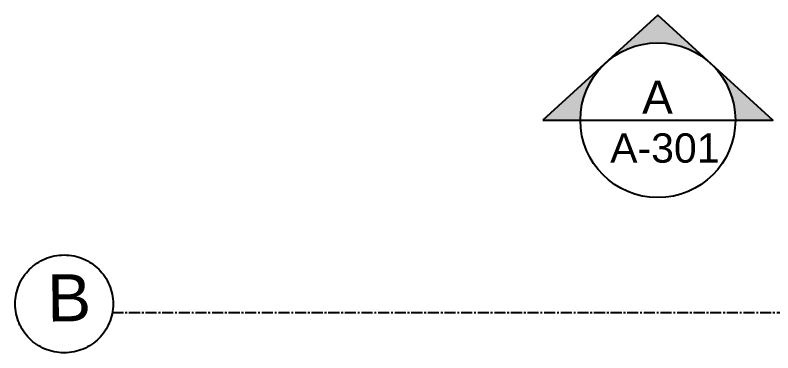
# Model space of a CAD drawing. Header units: inches. Extents: x 1683361338 to 1683364737, y 2652218797 to 2652228464.
# Drawn here: x 1683361338.5 to 1683361697.7, y 2652223277.9 to 2652223438.2 of the extents above; entities that cross this region are included whole.
import ezdxf

# ---------------------------------------------------------------- set-up
doc = ezdxf.new("R2010")
doc.units = ezdxf.units.IN
doc.header["$MEASUREMENT"] = 0
doc.linetypes.add('CENTER2', pattern=[1.125, 0.75, -0.125, 0.125, -0.125])
doc.layers.add('A-ANNO-SYMB', color=3, linetype='Continuous')
doc.styles.get("Standard").update_dxf_attribs({"font": 'Arial.ttf'})

# ---------------------------------------------------------------- blocks, each defined once
blk = doc.blocks.new('Sezioni')
h = blk.add_hatch(color=256)
h.dxf.hatch_style = 1
h.paths.add_polyline_path([(52520.8, 47455.1), (52264, 47220.9), (52417.6, 47220.9, -0.210523)])
h.paths.add_polyline_path([(52735.1, 47651.7), (52520.8, 47455.1, -0.388338), (52949.4, 47455.1)])
h.paths.add_polyline_path([(52949.4, 47455.1, -0.210523), (53052.6, 47220.9), (53206.2, 47220.9)])
blk.add_lwpolyline([(52264, 47220.9), (53206.2, 47220.9), (52735.1, 47651.7)], close=True)
blk.add_circle((52735.1, 47220.9), 317.5)

msp = doc.modelspace()

# ---------------------------------------------------------------- linework, layer by layer
at = {"layer": 'A-ANNO-SYMB', "linetype": 'CENTER2', "ltscale": 7}
msp.add_line((1683361384.545882, 2652223297.098228), (1683362466.482916, 2652223297.09823), dxfattribs=at)
msp.add_circle((1683361361.676545, 2652223301.148395), 23.225211, dxfattribs=at)

# ---------------------------------------------------------------- block references
at = {"layer": 'A-ANNO-SYMB', "xscale": 0.1157241476674715, "yscale": 0.1157241476674715, "zscale": 0.1157241476674715}
msp.add_blockref('Sezioni', (1683355540.490582, 2652217923.730719), dxfattribs=at)

# ---------------------------------------------------------------- texts
at = {"layer": 'A-ANNO-SYMB'}
for s, height, p in [('A', 15.679457, (1683361635.710416, 2652223391.387364)), ('A-301', 13.9060744, (1683361620.607011, 2652223368.182254))]:
    msp.add_text(s, height=height, dxfattribs=at).set_placement(p)
at = {"layer": 'A-ANNO-SYMB', "linetype": 'CENTER2', "ltscale": 7, "insert": (1683361353.777533, 2652223292.761554), "char_height": 22.330186, "attachment_point": 7, "rotation": 0.70648742}
msp.add_mtext('B', dxfattribs=at)

doc.saveas('drawing.dxf')
